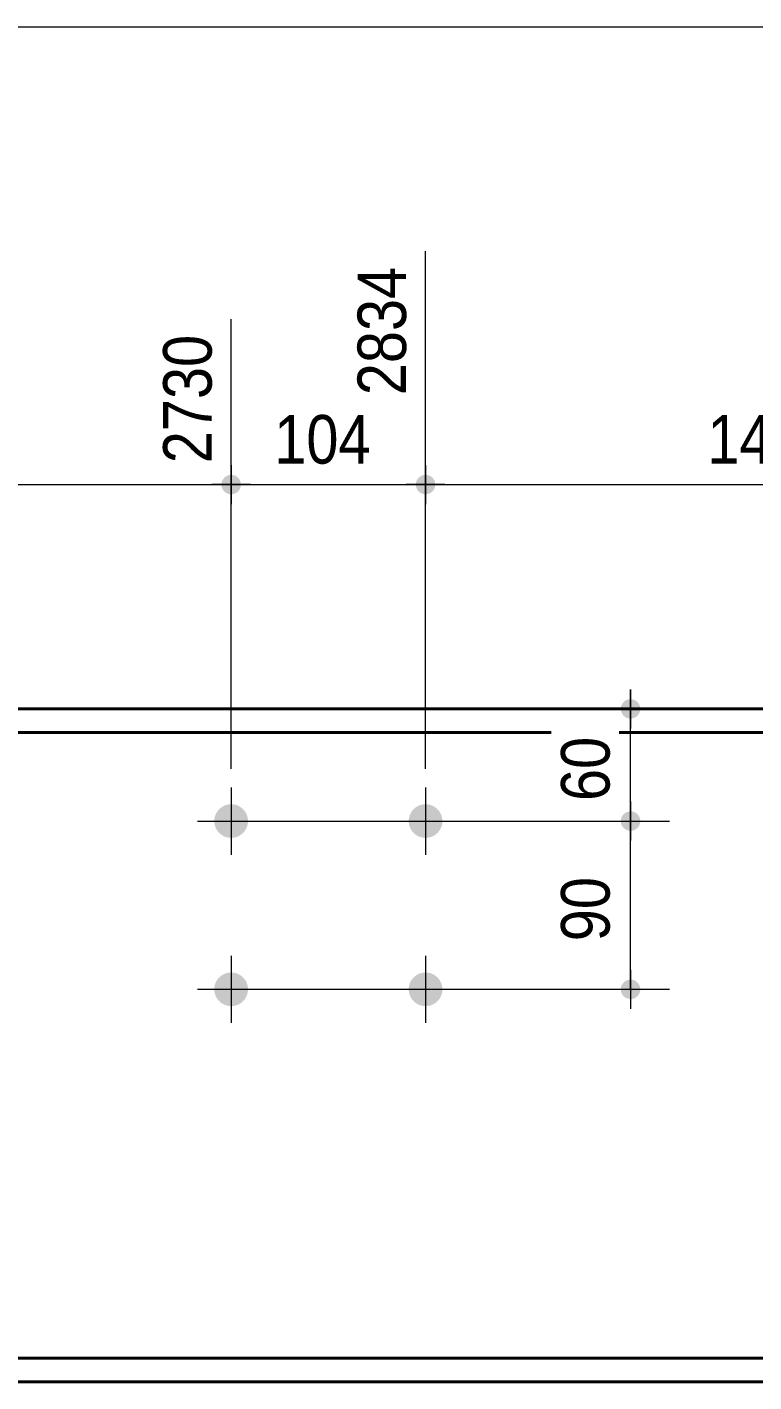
# Model space of a CAD drawing. Header units: millimetres. Extents: x 2 to 410, y 5 to 282.
# Drawn here: x 239.2 to 278.1, y 209.5 to 282 of the extents above; entities that cross this region are included whole.
import ezdxf

# ---------------------------------------------------------------- set-up
doc = ezdxf.new("R2010")
doc.units = ezdxf.units.MM
for name, color, linetype, lineweight in [('Boulon', 7, 'Continuous', 0), ('Cotation', 7, 'Continuous', 0), ('Feuille dessin', 5, 'Continuous', 0), ('Piece', 2, 'Continuous', 0)]:
    doc.layers.add(name, color=color, linetype=linetype, lineweight=lineweight)
doc.styles.add('ARIAL', font='ARIAL.TTF')

# ---------------------------------------------------------------- blocks, each defined once
blk = doc.blocks.new('*A7')
at = {"layer": 'Boulon'}
for points in [[(261.397, 239.485), (261.393, 239.441), (261.388, 239.397), (261.381, 239.354), (261.371, 239.31), (261.359, 239.268), (261.345, 239.226), (261.329, 239.185), (261.311, 239.144), (261.292, 239.105), (261.27, 239.066), (261.246, 239.029), (261.221, 238.993), (261.194, 238.958), (261.165, 238.925), (261.134, 238.893), (261.102, 238.862), (261.069, 238.833), (261.034, 238.806), (260.998, 238.781), (260.96, 238.757), (260.922, 238.735), (260.883, 238.716), (260.842, 238.698), (260.801, 238.682), (260.759, 238.668), (260.716, 238.656), (260.673, 238.646), (260.63, 238.639), (260.586, 238.633), (260.542, 238.63), (260.498, 238.629), (260.454, 238.63), (260.41, 238.633), (260.366, 238.639), (260.322, 238.646), (260.279, 238.656), (260.237, 238.668), (260.195, 238.682), (260.153, 238.698), (260.113, 238.716), (260.074, 238.735), (260.035, 238.757), (259.998, 238.781), (259.962, 238.806), (259.927, 238.833), (259.893, 238.862), (259.861, 238.893), (259.831, 238.925), (259.802, 238.958), (259.775, 238.993), (259.749, 239.029), (259.726, 239.066), (259.704, 239.105), (259.684, 239.144), (259.666, 239.185), (259.65, 239.226), (259.637, 239.268), (259.625, 239.31), (259.615, 239.354), (259.608, 239.397), (259.602, 239.441), (259.599, 239.485), (259.598, 239.529), (259.599, 239.573), (259.602, 239.617), (259.608, 239.661), (259.615, 239.705), (259.625, 239.748), (259.637, 239.79), (259.65, 239.832), (259.666, 239.874), (259.684, 239.914), (259.704, 239.953), (259.726, 239.992), (259.749, 240.029), (259.775, 240.065), (259.802, 240.1), (259.831, 240.134), (259.861, 240.166), (259.893, 240.196), (259.927, 240.225), (259.962, 240.252), (259.998, 240.277), (260.035, 240.301), (260.074, 240.323), (260.113, 240.343), (260.153, 240.361), (260.195, 240.377), (260.237, 240.39), (260.279, 240.402), (260.322, 240.412), (260.366, 240.419), (260.41, 240.425), (260.454, 240.428), (260.498, 240.429), (260.542, 240.428), (260.586, 240.425), (260.63, 240.419), (260.673, 240.412), (260.716, 240.402), (260.759, 240.39), (260.801, 240.377), (260.842, 240.361), (260.883, 240.343), (260.922, 240.323), (260.96, 240.301), (260.998, 240.277), (261.034, 240.252), (261.069, 240.225), (261.102, 240.196), (261.134, 240.166), (261.165, 240.134), (261.194, 240.1), (261.221, 240.065), (261.246, 240.029), (261.27, 239.992), (261.292, 239.953), (261.311, 239.914), (261.329, 239.874), (261.345, 239.832), (261.359, 239.79), (261.371, 239.748), (261.381, 239.705), (261.388, 239.661), (261.393, 239.617), (261.397, 239.573), (261.398, 239.529)], [(261.397, 230.485), (261.393, 230.441), (261.388, 230.397), (261.381, 230.354), (261.371, 230.31), (261.359, 230.268), (261.345, 230.226), (261.329, 230.185), (261.311, 230.144), (261.292, 230.105), (261.27, 230.066), (261.246, 230.029), (261.221, 229.993), (261.194, 229.958), (261.165, 229.925), (261.134, 229.893), (261.102, 229.862), (261.069, 229.833), (261.034, 229.806), (260.998, 229.781), (260.96, 229.757), (260.922, 229.735), (260.883, 229.716), (260.842, 229.698), (260.801, 229.682), (260.759, 229.668), (260.716, 229.656), (260.673, 229.646), (260.63, 229.639), (260.586, 229.633), (260.542, 229.63), (260.498, 229.629), (260.454, 229.63), (260.41, 229.633), (260.366, 229.639), (260.322, 229.646), (260.279, 229.656), (260.237, 229.668), (260.195, 229.682), (260.153, 229.698), (260.113, 229.716), (260.074, 229.735), (260.035, 229.757), (259.998, 229.781), (259.962, 229.806), (259.927, 229.833), (259.893, 229.862), (259.861, 229.893), (259.831, 229.925), (259.802, 229.958), (259.775, 229.993), (259.749, 230.029), (259.726, 230.066), (259.704, 230.105), (259.684, 230.144), (259.666, 230.185), (259.65, 230.226), (259.637, 230.268), (259.625, 230.31), (259.615, 230.354), (259.608, 230.397), (259.602, 230.441), (259.599, 230.485), (259.598, 230.529), (259.599, 230.573), (259.602, 230.617), (259.608, 230.661), (259.615, 230.705), (259.625, 230.748), (259.637, 230.79), (259.65, 230.832), (259.666, 230.874), (259.684, 230.914), (259.704, 230.953), (259.726, 230.992), (259.749, 231.029), (259.775, 231.065), (259.802, 231.1), (259.831, 231.134), (259.861, 231.166), (259.893, 231.196), (259.927, 231.225), (259.962, 231.252), (259.998, 231.277), (260.035, 231.301), (260.074, 231.323), (260.113, 231.343), (260.153, 231.361), (260.195, 231.377), (260.237, 231.39), (260.279, 231.402), (260.322, 231.412), (260.366, 231.419), (260.41, 231.425), (260.454, 231.428), (260.498, 231.429), (260.542, 231.428), (260.586, 231.425), (260.63, 231.419), (260.673, 231.412), (260.716, 231.402), (260.759, 231.39), (260.801, 231.377), (260.842, 231.361), (260.883, 231.343), (260.922, 231.323), (260.96, 231.301), (260.998, 231.277), (261.034, 231.252), (261.069, 231.225), (261.102, 231.196), (261.134, 231.166), (261.165, 231.134), (261.194, 231.1), (261.221, 231.065), (261.246, 231.029), (261.27, 230.992), (261.292, 230.953), (261.311, 230.914), (261.329, 230.874), (261.345, 230.832), (261.359, 230.79), (261.371, 230.748), (261.381, 230.705), (261.388, 230.661), (261.393, 230.617), (261.397, 230.573), (261.398, 230.529)]]:
    blk.add_hatch(color=256, dxfattribs=at).paths.add_polyline_path(points, flags=17)
at = {"layer": 'Boulon', "linetype": 'Continuous', "lineweight": 0}
for p, q in [((260.498, 241.329), (260.498, 237.729)), ((258.698, 239.529), (262.298, 239.529)), ((260.498, 232.329), (260.498, 228.729)), ((258.698, 230.529), (262.298, 230.529))]:
    blk.add_line(p, q, dxfattribs=at)
blk = doc.blocks.new('*A8')
at = {"layer": 'Boulon'}
for points in [[(250.997, 239.485), (250.993, 239.441), (250.988, 239.397), (250.981, 239.354), (250.971, 239.31), (250.959, 239.268), (250.945, 239.226), (250.929, 239.185), (250.911, 239.144), (250.892, 239.105), (250.87, 239.066), (250.846, 239.029), (250.821, 238.993), (250.794, 238.958), (250.765, 238.925), (250.734, 238.893), (250.702, 238.862), (250.669, 238.833), (250.634, 238.806), (250.598, 238.781), (250.56, 238.757), (250.522, 238.735), (250.483, 238.716), (250.442, 238.698), (250.401, 238.682), (250.359, 238.668), (250.316, 238.656), (250.273, 238.646), (250.23, 238.639), (250.186, 238.633), (250.142, 238.63), (250.098, 238.629), (250.054, 238.63), (250.01, 238.633), (249.966, 238.639), (249.922, 238.646), (249.879, 238.656), (249.837, 238.668), (249.795, 238.682), (249.753, 238.698), (249.713, 238.716), (249.674, 238.735), (249.635, 238.757), (249.598, 238.781), (249.562, 238.806), (249.527, 238.833), (249.493, 238.862), (249.461, 238.893), (249.431, 238.925), (249.402, 238.958), (249.375, 238.993), (249.349, 239.029), (249.326, 239.066), (249.304, 239.105), (249.284, 239.144), (249.266, 239.185), (249.25, 239.226), (249.237, 239.268), (249.225, 239.31), (249.215, 239.354), (249.208, 239.397), (249.202, 239.441), (249.199, 239.485), (249.198, 239.529), (249.199, 239.573), (249.202, 239.617), (249.208, 239.661), (249.215, 239.705), (249.225, 239.748), (249.237, 239.79), (249.25, 239.832), (249.266, 239.874), (249.284, 239.914), (249.304, 239.953), (249.326, 239.992), (249.349, 240.029), (249.375, 240.065), (249.402, 240.1), (249.431, 240.134), (249.461, 240.166), (249.493, 240.196), (249.527, 240.225), (249.562, 240.252), (249.598, 240.277), (249.635, 240.301), (249.674, 240.323), (249.713, 240.343), (249.753, 240.361), (249.795, 240.377), (249.837, 240.39), (249.879, 240.402), (249.922, 240.412), (249.966, 240.419), (250.01, 240.425), (250.054, 240.428), (250.098, 240.429), (250.142, 240.428), (250.186, 240.425), (250.23, 240.419), (250.273, 240.412), (250.316, 240.402), (250.359, 240.39), (250.401, 240.377), (250.442, 240.361), (250.483, 240.343), (250.522, 240.323), (250.56, 240.301), (250.598, 240.277), (250.634, 240.252), (250.669, 240.225), (250.702, 240.196), (250.734, 240.166), (250.765, 240.134), (250.794, 240.1), (250.821, 240.065), (250.846, 240.029), (250.87, 239.992), (250.892, 239.953), (250.911, 239.914), (250.929, 239.874), (250.945, 239.832), (250.959, 239.79), (250.971, 239.748), (250.981, 239.705), (250.988, 239.661), (250.993, 239.617), (250.997, 239.573), (250.998, 239.529)], [(250.997, 230.485), (250.993, 230.441), (250.988, 230.397), (250.981, 230.354), (250.971, 230.31), (250.959, 230.268), (250.945, 230.226), (250.929, 230.185), (250.911, 230.144), (250.892, 230.105), (250.87, 230.066), (250.846, 230.029), (250.821, 229.993), (250.794, 229.958), (250.765, 229.925), (250.734, 229.893), (250.702, 229.862), (250.669, 229.833), (250.634, 229.806), (250.598, 229.781), (250.56, 229.757), (250.522, 229.735), (250.483, 229.716), (250.442, 229.698), (250.401, 229.682), (250.359, 229.668), (250.316, 229.656), (250.273, 229.646), (250.23, 229.639), (250.186, 229.633), (250.142, 229.63), (250.098, 229.629), (250.054, 229.63), (250.01, 229.633), (249.966, 229.639), (249.922, 229.646), (249.879, 229.656), (249.837, 229.668), (249.795, 229.682), (249.753, 229.698), (249.713, 229.716), (249.674, 229.735), (249.635, 229.757), (249.598, 229.781), (249.562, 229.806), (249.527, 229.833), (249.493, 229.862), (249.461, 229.893), (249.431, 229.925), (249.402, 229.958), (249.375, 229.993), (249.349, 230.029), (249.326, 230.066), (249.304, 230.105), (249.284, 230.144), (249.266, 230.185), (249.25, 230.226), (249.237, 230.268), (249.225, 230.31), (249.215, 230.354), (249.208, 230.397), (249.202, 230.441), (249.199, 230.485), (249.198, 230.529), (249.199, 230.573), (249.202, 230.617), (249.208, 230.661), (249.215, 230.705), (249.225, 230.748), (249.237, 230.79), (249.25, 230.832), (249.266, 230.874), (249.284, 230.914), (249.304, 230.953), (249.326, 230.992), (249.349, 231.029), (249.375, 231.065), (249.402, 231.1), (249.431, 231.134), (249.461, 231.166), (249.493, 231.196), (249.527, 231.225), (249.562, 231.252), (249.598, 231.277), (249.635, 231.301), (249.674, 231.323), (249.713, 231.343), (249.753, 231.361), (249.795, 231.377), (249.837, 231.39), (249.879, 231.402), (249.922, 231.412), (249.966, 231.419), (250.01, 231.425), (250.054, 231.428), (250.098, 231.429), (250.142, 231.428), (250.186, 231.425), (250.23, 231.419), (250.273, 231.412), (250.316, 231.402), (250.359, 231.39), (250.401, 231.377), (250.442, 231.361), (250.483, 231.343), (250.522, 231.323), (250.56, 231.301), (250.598, 231.277), (250.634, 231.252), (250.669, 231.225), (250.702, 231.196), (250.734, 231.166), (250.765, 231.134), (250.794, 231.1), (250.821, 231.065), (250.846, 231.029), (250.87, 230.992), (250.892, 230.953), (250.911, 230.914), (250.929, 230.874), (250.945, 230.832), (250.959, 230.79), (250.971, 230.748), (250.981, 230.705), (250.988, 230.661), (250.993, 230.617), (250.997, 230.573), (250.998, 230.529)]]:
    blk.add_hatch(color=256, dxfattribs=at).paths.add_polyline_path(points, flags=17)
at = {"layer": 'Boulon', "linetype": 'Continuous', "lineweight": 0}
for p, q in [((250.098, 241.329), (250.098, 237.729)), ((248.298, 239.529), (251.898, 239.529)), ((250.098, 232.329), (250.098, 228.729)), ((248.298, 230.529), (251.898, 230.529))]:
    blk.add_line(p, q, dxfattribs=at)
blk = doc.blocks.new('*A23')
at = {"layer": 'Piece', "color": 2, "linetype": 'Continuous', "lineweight": 40}
for p, q in [((279.383434, 245.529131), (170.293154, 245.529131)), ((267.22596, 244.259131), (176.86596, 244.259131)), ((279.383434, 244.259131), (270.86596, 244.259131)), ((279.383434, 210.799131), (170.293154, 210.799131)), ((279.383434, 209.529131), (170.293154, 209.529131))]:
    blk.add_line(p, q, dxfattribs=at)
blk = doc.blocks.new('*A67')
at = {"layer": 'Feuille dessin', "linetype": 'Continuous', "lineweight": 0}
blk.add_line((405, 282), (5, 282), dxfattribs=at)
blk = doc.blocks.new('*A99')
at = {"layer": 'Cotation'}
for points in [[(214.433, 257.01), (214.408, 257.012), (214.382, 257.015), (214.357, 257.019), (214.332, 257.025), (214.308, 257.032), (214.284, 257.04), (214.26, 257.049), (214.236, 257.059), (214.214, 257.071), (214.191, 257.083), (214.17, 257.097), (214.149, 257.111), (214.129, 257.127), (214.11, 257.144), (214.091, 257.161), (214.073, 257.18), (214.057, 257.199), (214.041, 257.219), (214.026, 257.24), (214.013, 257.262), (214, 257.284), (213.989, 257.307), (213.978, 257.33), (213.969, 257.354), (213.961, 257.378), (213.954, 257.403), (213.949, 257.428), (213.944, 257.453), (213.941, 257.478), (213.939, 257.504), (213.939, 257.529), (213.939, 257.555), (213.941, 257.58), (213.944, 257.605), (213.949, 257.631), (213.954, 257.655), (213.961, 257.68), (213.969, 257.704), (213.978, 257.728), (213.989, 257.751), (214, 257.774), (214.013, 257.796), (214.026, 257.818), (214.041, 257.839), (214.057, 257.859), (214.073, 257.878), (214.091, 257.897), (214.11, 257.914), (214.129, 257.931), (214.149, 257.947), (214.17, 257.961), (214.191, 257.975), (214.214, 257.988), (214.236, 257.999), (214.26, 258.01), (214.284, 258.019), (214.308, 258.027), (214.332, 258.034), (214.357, 258.039), (214.382, 258.044), (214.408, 258.047), (214.433, 258.049), (214.459, 258.049), (214.484, 258.049), (214.51, 258.047), (214.535, 258.044), (214.56, 258.039), (214.585, 258.034), (214.61, 258.027), (214.634, 258.019), (214.658, 258.01), (214.681, 257.999), (214.704, 257.988), (214.726, 257.975), (214.748, 257.961), (214.769, 257.947), (214.789, 257.931), (214.808, 257.914), (214.826, 257.897), (214.844, 257.878), (214.861, 257.859), (214.876, 257.839), (214.891, 257.818), (214.905, 257.796), (214.917, 257.774), (214.929, 257.751), (214.939, 257.728), (214.948, 257.704), (214.956, 257.68), (214.963, 257.655), (214.969, 257.631), (214.973, 257.605), (214.976, 257.58), (214.978, 257.555), (214.979, 257.529), (214.978, 257.504), (214.976, 257.478), (214.973, 257.453), (214.969, 257.428), (214.963, 257.403), (214.956, 257.378), (214.948, 257.354), (214.939, 257.33), (214.929, 257.307), (214.917, 257.284), (214.905, 257.262), (214.891, 257.24), (214.876, 257.219), (214.861, 257.199), (214.844, 257.18), (214.826, 257.161), (214.808, 257.144), (214.789, 257.127), (214.769, 257.111), (214.748, 257.097), (214.726, 257.083), (214.704, 257.071), (214.681, 257.059), (214.658, 257.049), (214.634, 257.04), (214.61, 257.032), (214.585, 257.025), (214.56, 257.019), (214.535, 257.015), (214.51, 257.012), (214.484, 257.01), (214.459, 257.009)], [(250.072, 257.01), (250.047, 257.012), (250.021, 257.015), (249.996, 257.019), (249.971, 257.025), (249.947, 257.032), (249.923, 257.04), (249.899, 257.049), (249.875, 257.059), (249.853, 257.071), (249.83, 257.083), (249.809, 257.097), (249.788, 257.111), (249.768, 257.127), (249.749, 257.144), (249.73, 257.161), (249.712, 257.18), (249.696, 257.199), (249.68, 257.219), (249.665, 257.24), (249.652, 257.262), (249.639, 257.284), (249.628, 257.307), (249.617, 257.33), (249.608, 257.354), (249.6, 257.378), (249.593, 257.403), (249.588, 257.428), (249.583, 257.453), (249.58, 257.478), (249.578, 257.504), (249.578, 257.529), (249.578, 257.555), (249.58, 257.58), (249.583, 257.605), (249.588, 257.631), (249.593, 257.655), (249.6, 257.68), (249.608, 257.704), (249.617, 257.728), (249.628, 257.751), (249.639, 257.774), (249.652, 257.796), (249.665, 257.818), (249.68, 257.839), (249.696, 257.859), (249.712, 257.878), (249.73, 257.897), (249.749, 257.914), (249.768, 257.931), (249.788, 257.947), (249.809, 257.961), (249.83, 257.975), (249.853, 257.988), (249.875, 257.999), (249.899, 258.01), (249.923, 258.019), (249.947, 258.027), (249.971, 258.034), (249.996, 258.039), (250.021, 258.044), (250.047, 258.047), (250.072, 258.049), (250.098, 258.049), (250.123, 258.049), (250.149, 258.047), (250.174, 258.044), (250.199, 258.039), (250.224, 258.034), (250.249, 258.027), (250.273, 258.019), (250.297, 258.01), (250.32, 257.999), (250.343, 257.988), (250.365, 257.975), (250.387, 257.961), (250.408, 257.947), (250.428, 257.931), (250.447, 257.914), (250.465, 257.897), (250.483, 257.878), (250.5, 257.859), (250.515, 257.839), (250.53, 257.818), (250.544, 257.796), (250.556, 257.774), (250.568, 257.751), (250.578, 257.728), (250.587, 257.704), (250.595, 257.68), (250.602, 257.655), (250.608, 257.631), (250.612, 257.605), (250.615, 257.58), (250.617, 257.555), (250.618, 257.529), (250.617, 257.504), (250.615, 257.478), (250.612, 257.453), (250.608, 257.428), (250.602, 257.403), (250.595, 257.378), (250.587, 257.354), (250.578, 257.33), (250.568, 257.307), (250.556, 257.284), (250.544, 257.262), (250.53, 257.24), (250.515, 257.219), (250.5, 257.199), (250.483, 257.18), (250.465, 257.161), (250.447, 257.144), (250.428, 257.127), (250.408, 257.111), (250.387, 257.097), (250.365, 257.083), (250.343, 257.071), (250.32, 257.059), (250.297, 257.049), (250.273, 257.04), (250.249, 257.032), (250.224, 257.025), (250.199, 257.019), (250.174, 257.015), (250.149, 257.012), (250.123, 257.01), (250.098, 257.009)]]:
    blk.add_hatch(color=256, dxfattribs=at).paths.add_polyline_path(points, flags=17)
at = {"layer": 'Cotation', "linetype": 'Continuous', "lineweight": 0}
for p, q in [((214.459, 222.329), (214.459, 270.023)), ((250.098, 242.329), (250.098, 266.383)), ((214.459, 258.569), (214.459, 256.489)), ((250.098, 258.569), (250.098, 256.489)), ((215.499, 257.529), (213.419, 257.529)), ((214.459, 257.529), (213.419, 257.529)), ((214.459, 257.529), (250.098, 257.529)), ((251.138, 257.529), (249.058, 257.529)), ((250.098, 257.529), (251.138, 257.529))]:
    blk.add_line(p, q, dxfattribs=at)
at = {"layer": 'Cotation'}
for p in [(214.459, 257.529), (250.098, 257.529)]:
    blk.add_point(p, dxfattribs=at)
at = {"layer": 'Cotation', "style": 'ARIAL', "width": 0.85}
blk.add_text('2730', height=2.6, rotation=90.00021, dxfattribs=at).set_placement((249.058, 258.669))
blk.add_text('356', height=2.6, dxfattribs=at).set_placement((229.386, 258.649))
blk = doc.blocks.new('*A100')
at = {"layer": 'Cotation'}
for points in [[(250.072, 257.01), (250.047, 257.012), (250.021, 257.015), (249.996, 257.019), (249.971, 257.025), (249.947, 257.032), (249.923, 257.04), (249.899, 257.049), (249.875, 257.059), (249.853, 257.071), (249.83, 257.083), (249.809, 257.097), (249.788, 257.111), (249.768, 257.127), (249.749, 257.144), (249.73, 257.161), (249.712, 257.18), (249.696, 257.199), (249.68, 257.219), (249.665, 257.24), (249.652, 257.262), (249.639, 257.284), (249.628, 257.307), (249.617, 257.33), (249.608, 257.354), (249.6, 257.378), (249.593, 257.403), (249.588, 257.428), (249.583, 257.453), (249.58, 257.478), (249.578, 257.504), (249.578, 257.529), (249.578, 257.555), (249.58, 257.58), (249.583, 257.605), (249.588, 257.631), (249.593, 257.655), (249.6, 257.68), (249.608, 257.704), (249.617, 257.728), (249.628, 257.751), (249.639, 257.774), (249.652, 257.796), (249.665, 257.818), (249.68, 257.839), (249.696, 257.859), (249.712, 257.878), (249.73, 257.897), (249.749, 257.914), (249.768, 257.931), (249.788, 257.947), (249.809, 257.961), (249.83, 257.975), (249.853, 257.988), (249.875, 257.999), (249.899, 258.01), (249.923, 258.019), (249.947, 258.027), (249.971, 258.034), (249.996, 258.039), (250.021, 258.044), (250.047, 258.047), (250.072, 258.049), (250.098, 258.049), (250.123, 258.049), (250.149, 258.047), (250.174, 258.044), (250.199, 258.039), (250.224, 258.034), (250.249, 258.027), (250.273, 258.019), (250.297, 258.01), (250.32, 257.999), (250.343, 257.988), (250.365, 257.975), (250.387, 257.961), (250.408, 257.947), (250.428, 257.931), (250.447, 257.914), (250.465, 257.897), (250.483, 257.878), (250.5, 257.859), (250.515, 257.839), (250.53, 257.818), (250.544, 257.796), (250.556, 257.774), (250.568, 257.751), (250.578, 257.728), (250.587, 257.704), (250.595, 257.68), (250.602, 257.655), (250.608, 257.631), (250.612, 257.605), (250.615, 257.58), (250.617, 257.555), (250.618, 257.529), (250.617, 257.504), (250.615, 257.478), (250.612, 257.453), (250.608, 257.428), (250.602, 257.403), (250.595, 257.378), (250.587, 257.354), (250.578, 257.33), (250.568, 257.307), (250.556, 257.284), (250.544, 257.262), (250.53, 257.24), (250.515, 257.219), (250.5, 257.199), (250.483, 257.18), (250.465, 257.161), (250.447, 257.144), (250.428, 257.127), (250.408, 257.111), (250.387, 257.097), (250.365, 257.083), (250.343, 257.071), (250.32, 257.059), (250.297, 257.049), (250.273, 257.04), (250.249, 257.032), (250.224, 257.025), (250.199, 257.019), (250.174, 257.015), (250.149, 257.012), (250.123, 257.01), (250.098, 257.009)], [(260.472, 257.01), (260.447, 257.012), (260.421, 257.015), (260.396, 257.019), (260.371, 257.025), (260.347, 257.032), (260.323, 257.04), (260.299, 257.049), (260.275, 257.059), (260.253, 257.071), (260.23, 257.083), (260.209, 257.097), (260.188, 257.111), (260.168, 257.127), (260.149, 257.144), (260.13, 257.161), (260.112, 257.18), (260.096, 257.199), (260.08, 257.219), (260.065, 257.24), (260.052, 257.262), (260.039, 257.284), (260.028, 257.307), (260.017, 257.33), (260.008, 257.354), (260, 257.378), (259.993, 257.403), (259.988, 257.428), (259.983, 257.453), (259.98, 257.478), (259.978, 257.504), (259.978, 257.529), (259.978, 257.555), (259.98, 257.58), (259.983, 257.605), (259.988, 257.631), (259.993, 257.655), (260, 257.68), (260.008, 257.704), (260.017, 257.728), (260.028, 257.751), (260.039, 257.774), (260.052, 257.796), (260.065, 257.818), (260.08, 257.839), (260.096, 257.859), (260.112, 257.878), (260.13, 257.897), (260.149, 257.914), (260.168, 257.931), (260.188, 257.947), (260.209, 257.961), (260.23, 257.975), (260.253, 257.988), (260.275, 257.999), (260.299, 258.01), (260.323, 258.019), (260.347, 258.027), (260.371, 258.034), (260.396, 258.039), (260.421, 258.044), (260.447, 258.047), (260.472, 258.049), (260.498, 258.049), (260.523, 258.049), (260.549, 258.047), (260.574, 258.044), (260.599, 258.039), (260.624, 258.034), (260.649, 258.027), (260.673, 258.019), (260.697, 258.01), (260.72, 257.999), (260.743, 257.988), (260.765, 257.975), (260.787, 257.961), (260.808, 257.947), (260.828, 257.931), (260.847, 257.914), (260.865, 257.897), (260.883, 257.878), (260.9, 257.859), (260.915, 257.839), (260.93, 257.818), (260.944, 257.796), (260.956, 257.774), (260.968, 257.751), (260.978, 257.728), (260.987, 257.704), (260.995, 257.68), (261.002, 257.655), (261.008, 257.631), (261.012, 257.605), (261.015, 257.58), (261.017, 257.555), (261.018, 257.529), (261.017, 257.504), (261.015, 257.478), (261.012, 257.453), (261.008, 257.428), (261.002, 257.403), (260.995, 257.378), (260.987, 257.354), (260.978, 257.33), (260.968, 257.307), (260.956, 257.284), (260.944, 257.262), (260.93, 257.24), (260.915, 257.219), (260.9, 257.199), (260.883, 257.18), (260.865, 257.161), (260.847, 257.144), (260.828, 257.127), (260.808, 257.111), (260.787, 257.097), (260.765, 257.083), (260.743, 257.071), (260.72, 257.059), (260.697, 257.049), (260.673, 257.04), (260.649, 257.032), (260.624, 257.025), (260.599, 257.019), (260.574, 257.015), (260.549, 257.012), (260.523, 257.01), (260.498, 257.009)]]:
    blk.add_hatch(color=256, dxfattribs=at).paths.add_polyline_path(points, flags=17)
at = {"layer": 'Cotation', "linetype": 'Continuous', "lineweight": 0}
for p, q in [((260.498, 242.329), (260.498, 270.023)), ((250.098, 242.329), (250.098, 266.383)), ((250.098, 258.569), (250.098, 256.489)), ((260.498, 258.569), (260.498, 256.489)), ((251.138, 257.529), (249.058, 257.529)), ((250.098, 257.529), (249.058, 257.529)), ((250.098, 257.529), (260.498, 257.529)), ((261.538, 257.529), (259.458, 257.529)), ((260.498, 257.529), (261.538, 257.529))]:
    blk.add_line(p, q, dxfattribs=at)
at = {"layer": 'Cotation'}
for p in [(250.098, 257.529), (260.498, 257.529)]:
    blk.add_point(p, dxfattribs=at)
at = {"layer": 'Cotation', "style": 'ARIAL', "width": 0.85}
blk.add_text('2834', height=2.6, rotation=90.00021, dxfattribs=at).set_placement((259.458, 262.309))
blk.add_text('104', height=2.6, dxfattribs=at).set_placement((252.405, 258.649))
blk = doc.blocks.new('*A101')
at = {"layer": 'Cotation'}
for points in [[(260.472, 257.01), (260.447, 257.012), (260.421, 257.015), (260.396, 257.019), (260.371, 257.025), (260.347, 257.032), (260.323, 257.04), (260.299, 257.049), (260.275, 257.059), (260.253, 257.071), (260.23, 257.083), (260.209, 257.097), (260.188, 257.111), (260.168, 257.127), (260.149, 257.144), (260.13, 257.161), (260.112, 257.18), (260.096, 257.199), (260.08, 257.219), (260.065, 257.24), (260.052, 257.262), (260.039, 257.284), (260.028, 257.307), (260.017, 257.33), (260.008, 257.354), (260, 257.378), (259.993, 257.403), (259.988, 257.428), (259.983, 257.453), (259.98, 257.478), (259.978, 257.504), (259.978, 257.529), (259.978, 257.555), (259.98, 257.58), (259.983, 257.605), (259.988, 257.631), (259.993, 257.655), (260, 257.68), (260.008, 257.704), (260.017, 257.728), (260.028, 257.751), (260.039, 257.774), (260.052, 257.796), (260.065, 257.818), (260.08, 257.839), (260.096, 257.859), (260.112, 257.878), (260.13, 257.897), (260.149, 257.914), (260.168, 257.931), (260.188, 257.947), (260.209, 257.961), (260.23, 257.975), (260.253, 257.988), (260.275, 257.999), (260.299, 258.01), (260.323, 258.019), (260.347, 258.027), (260.371, 258.034), (260.396, 258.039), (260.421, 258.044), (260.447, 258.047), (260.472, 258.049), (260.498, 258.049), (260.523, 258.049), (260.549, 258.047), (260.574, 258.044), (260.599, 258.039), (260.624, 258.034), (260.649, 258.027), (260.673, 258.019), (260.697, 258.01), (260.72, 257.999), (260.743, 257.988), (260.765, 257.975), (260.787, 257.961), (260.808, 257.947), (260.828, 257.931), (260.847, 257.914), (260.865, 257.897), (260.883, 257.878), (260.9, 257.859), (260.915, 257.839), (260.93, 257.818), (260.944, 257.796), (260.956, 257.774), (260.968, 257.751), (260.978, 257.728), (260.987, 257.704), (260.995, 257.68), (261.002, 257.655), (261.008, 257.631), (261.012, 257.605), (261.015, 257.58), (261.017, 257.555), (261.018, 257.529), (261.017, 257.504), (261.015, 257.478), (261.012, 257.453), (261.008, 257.428), (261.002, 257.403), (260.995, 257.378), (260.987, 257.354), (260.978, 257.33), (260.968, 257.307), (260.956, 257.284), (260.944, 257.262), (260.93, 257.24), (260.915, 257.219), (260.9, 257.199), (260.883, 257.18), (260.865, 257.161), (260.847, 257.144), (260.828, 257.127), (260.808, 257.111), (260.787, 257.097), (260.765, 257.083), (260.743, 257.071), (260.72, 257.059), (260.697, 257.049), (260.673, 257.04), (260.649, 257.032), (260.624, 257.025), (260.599, 257.019), (260.574, 257.015), (260.549, 257.012), (260.523, 257.01), (260.498, 257.009)], [(298.344, 257.01), (298.318, 257.012), (298.293, 257.015), (298.268, 257.019), (298.243, 257.025), (298.218, 257.032), (298.194, 257.04), (298.17, 257.049), (298.147, 257.059), (298.124, 257.071), (298.102, 257.083), (298.08, 257.097), (298.059, 257.111), (298.039, 257.127), (298.02, 257.144), (298.001, 257.161), (297.984, 257.18), (297.967, 257.199), (297.951, 257.219), (297.937, 257.24), (297.923, 257.262), (297.91, 257.284), (297.899, 257.307), (297.889, 257.33), (297.879, 257.354), (297.871, 257.378), (297.865, 257.403), (297.859, 257.428), (297.855, 257.453), (297.852, 257.478), (297.85, 257.504), (297.849, 257.529), (297.85, 257.555), (297.852, 257.58), (297.855, 257.605), (297.859, 257.631), (297.865, 257.655), (297.871, 257.68), (297.879, 257.704), (297.889, 257.728), (297.899, 257.751), (297.91, 257.774), (297.923, 257.796), (297.937, 257.818), (297.951, 257.839), (297.967, 257.859), (297.984, 257.878), (298.001, 257.897), (298.02, 257.914), (298.039, 257.931), (298.059, 257.947), (298.08, 257.961), (298.102, 257.975), (298.124, 257.988), (298.147, 257.999), (298.17, 258.01), (298.194, 258.019), (298.218, 258.027), (298.243, 258.034), (298.268, 258.039), (298.293, 258.044), (298.318, 258.047), (298.344, 258.049), (298.369, 258.049), (298.395, 258.049), (298.42, 258.047), (298.445, 258.044), (298.471, 258.039), (298.495, 258.034), (298.52, 258.027), (298.544, 258.019), (298.568, 258.01), (298.591, 257.999), (298.614, 257.988), (298.636, 257.975), (298.658, 257.961), (298.679, 257.947), (298.699, 257.931), (298.718, 257.914), (298.737, 257.897), (298.754, 257.878), (298.771, 257.859), (298.787, 257.839), (298.801, 257.818), (298.815, 257.796), (298.828, 257.774), (298.839, 257.751), (298.849, 257.728), (298.859, 257.704), (298.867, 257.68), (298.873, 257.655), (298.879, 257.631), (298.883, 257.605), (298.887, 257.58), (298.888, 257.555), (298.889, 257.529), (298.888, 257.504), (298.887, 257.478), (298.883, 257.453), (298.879, 257.428), (298.873, 257.403), (298.867, 257.378), (298.859, 257.354), (298.849, 257.33), (298.839, 257.307), (298.828, 257.284), (298.815, 257.262), (298.801, 257.24), (298.787, 257.219), (298.771, 257.199), (298.754, 257.18), (298.737, 257.161), (298.718, 257.144), (298.699, 257.127), (298.679, 257.111), (298.658, 257.097), (298.636, 257.083), (298.614, 257.071), (298.591, 257.059), (298.568, 257.049), (298.544, 257.04), (298.52, 257.032), (298.495, 257.025), (298.471, 257.019), (298.445, 257.015), (298.42, 257.012), (298.395, 257.01), (298.369, 257.009)]]:
    blk.add_hatch(color=256, dxfattribs=at).paths.add_polyline_path(points, flags=17)
at = {"layer": 'Cotation', "linetype": 'Continuous', "lineweight": 0}
for p, q in [((260.498, 242.329), (260.498, 270.023)), ((298.369, 242.329), (298.369, 266.383)), ((260.498, 258.569), (260.498, 256.489)), ((298.369, 258.569), (298.369, 256.489)), ((261.538, 257.529), (259.458, 257.529)), ((260.498, 257.529), (259.458, 257.529)), ((260.498, 257.529), (298.369, 257.529)), ((299.409, 257.529), (297.329, 257.529)), ((298.369, 257.529), (299.409, 257.529))]:
    blk.add_line(p, q, dxfattribs=at)
at = {"layer": 'Cotation'}
for p in [(260.498, 257.529), (298.369, 257.529)]:
    blk.add_point(p, dxfattribs=at)
at = {"layer": 'Cotation', "style": 'ARIAL', "width": 0.85}
blk.add_text('4320', height=2.6, rotation=90.00021, dxfattribs=at).set_placement((297.329, 258.669))
blk.add_text('1487', height=2.6, dxfattribs=at).set_placement((275.577, 258.649))
blk = doc.blocks.new('*A110')
at = {"layer": 'Cotation'}
for points in [[(271.44, 239.01), (271.415, 239.012), (271.39, 239.015), (271.365, 239.019), (271.34, 239.025), (271.315, 239.032), (271.291, 239.04), (271.267, 239.049), (271.244, 239.059), (271.221, 239.071), (271.199, 239.083), (271.177, 239.097), (271.156, 239.111), (271.136, 239.127), (271.117, 239.144), (271.098, 239.161), (271.081, 239.18), (271.064, 239.199), (271.048, 239.219), (271.034, 239.24), (271.02, 239.262), (271.007, 239.284), (270.996, 239.307), (270.986, 239.33), (270.976, 239.354), (270.968, 239.378), (270.962, 239.403), (270.956, 239.428), (270.952, 239.453), (270.948, 239.478), (270.947, 239.504), (270.946, 239.529), (270.947, 239.555), (270.948, 239.58), (270.952, 239.605), (270.956, 239.631), (270.962, 239.655), (270.968, 239.68), (270.976, 239.704), (270.986, 239.728), (270.996, 239.751), (271.007, 239.774), (271.02, 239.796), (271.034, 239.818), (271.048, 239.839), (271.064, 239.859), (271.081, 239.878), (271.098, 239.897), (271.117, 239.914), (271.136, 239.931), (271.156, 239.947), (271.177, 239.961), (271.199, 239.975), (271.221, 239.988), (271.244, 239.999), (271.267, 240.01), (271.291, 240.019), (271.315, 240.027), (271.34, 240.034), (271.365, 240.039), (271.39, 240.044), (271.415, 240.047), (271.44, 240.049), (271.466, 240.049), (271.491, 240.049), (271.517, 240.047), (271.542, 240.044), (271.567, 240.039), (271.592, 240.034), (271.617, 240.027), (271.641, 240.019), (271.665, 240.01), (271.688, 239.999), (271.711, 239.988), (271.733, 239.975), (271.755, 239.961), (271.776, 239.947), (271.796, 239.931), (271.815, 239.914), (271.834, 239.897), (271.851, 239.878), (271.868, 239.859), (271.884, 239.839), (271.898, 239.818), (271.912, 239.796), (271.925, 239.774), (271.936, 239.751), (271.946, 239.728), (271.956, 239.704), (271.964, 239.68), (271.97, 239.655), (271.976, 239.631), (271.98, 239.605), (271.983, 239.58), (271.985, 239.555), (271.986, 239.529), (271.985, 239.504), (271.983, 239.478), (271.98, 239.453), (271.976, 239.428), (271.97, 239.403), (271.964, 239.378), (271.956, 239.354), (271.946, 239.33), (271.936, 239.307), (271.925, 239.284), (271.912, 239.262), (271.898, 239.24), (271.884, 239.219), (271.868, 239.199), (271.851, 239.18), (271.834, 239.161), (271.815, 239.144), (271.796, 239.127), (271.776, 239.111), (271.755, 239.097), (271.733, 239.083), (271.711, 239.071), (271.688, 239.059), (271.665, 239.049), (271.641, 239.04), (271.617, 239.032), (271.592, 239.025), (271.567, 239.019), (271.542, 239.015), (271.517, 239.012), (271.491, 239.01), (271.466, 239.009)], [(271.44, 230.01), (271.415, 230.012), (271.39, 230.015), (271.365, 230.019), (271.34, 230.025), (271.315, 230.032), (271.291, 230.04), (271.267, 230.049), (271.244, 230.059), (271.221, 230.071), (271.199, 230.083), (271.177, 230.097), (271.156, 230.111), (271.136, 230.127), (271.117, 230.144), (271.098, 230.161), (271.081, 230.18), (271.064, 230.199), (271.048, 230.219), (271.034, 230.24), (271.02, 230.262), (271.007, 230.284), (270.996, 230.307), (270.986, 230.33), (270.976, 230.354), (270.968, 230.378), (270.962, 230.403), (270.956, 230.428), (270.952, 230.453), (270.948, 230.478), (270.947, 230.504), (270.946, 230.529), (270.947, 230.555), (270.948, 230.58), (270.952, 230.605), (270.956, 230.631), (270.962, 230.655), (270.968, 230.68), (270.976, 230.704), (270.986, 230.728), (270.996, 230.751), (271.007, 230.774), (271.02, 230.796), (271.034, 230.818), (271.048, 230.839), (271.064, 230.859), (271.081, 230.878), (271.098, 230.897), (271.117, 230.914), (271.136, 230.931), (271.156, 230.947), (271.177, 230.961), (271.199, 230.975), (271.221, 230.988), (271.244, 230.999), (271.267, 231.01), (271.291, 231.019), (271.315, 231.027), (271.34, 231.034), (271.365, 231.039), (271.39, 231.044), (271.415, 231.047), (271.44, 231.049), (271.466, 231.049), (271.491, 231.049), (271.517, 231.047), (271.542, 231.044), (271.567, 231.039), (271.592, 231.034), (271.617, 231.027), (271.641, 231.019), (271.665, 231.01), (271.688, 230.999), (271.711, 230.988), (271.733, 230.975), (271.755, 230.961), (271.776, 230.947), (271.796, 230.931), (271.815, 230.914), (271.834, 230.897), (271.851, 230.878), (271.868, 230.859), (271.884, 230.839), (271.898, 230.818), (271.912, 230.796), (271.925, 230.774), (271.936, 230.751), (271.946, 230.728), (271.956, 230.704), (271.964, 230.68), (271.97, 230.655), (271.976, 230.631), (271.98, 230.605), (271.983, 230.58), (271.985, 230.555), (271.986, 230.529), (271.985, 230.504), (271.983, 230.478), (271.98, 230.453), (271.976, 230.428), (271.97, 230.403), (271.964, 230.378), (271.956, 230.354), (271.946, 230.33), (271.936, 230.307), (271.925, 230.284), (271.912, 230.262), (271.898, 230.24), (271.884, 230.219), (271.868, 230.199), (271.851, 230.18), (271.834, 230.161), (271.815, 230.144), (271.796, 230.127), (271.776, 230.111), (271.755, 230.097), (271.733, 230.083), (271.711, 230.071), (271.688, 230.059), (271.665, 230.049), (271.641, 230.04), (271.617, 230.032), (271.592, 230.025), (271.567, 230.019), (271.542, 230.015), (271.517, 230.012), (271.491, 230.01), (271.466, 230.009)]]:
    blk.add_hatch(color=256, dxfattribs=at).paths.add_polyline_path(points, flags=17)
at = {"layer": 'Cotation', "linetype": 'Continuous', "lineweight": 0}
for p, q in [((271.466, 240.569), (271.466, 238.489)), ((271.466, 239.529), (271.466, 240.569)), ((251.098, 239.529), (273.546, 239.529)), ((270.426, 239.529), (272.506, 239.529)), ((271.466, 230.529), (271.466, 239.529)), ((271.466, 231.569), (271.466, 229.489)), ((251.098, 230.529), (273.546, 230.529)), ((270.426, 230.529), (272.506, 230.529)), ((271.466, 230.529), (271.466, 229.489))]:
    blk.add_line(p, q, dxfattribs=at)
at = {"layer": 'Cotation'}
for p in [(271.466, 239.529), (271.466, 230.529)]:
    blk.add_point(p, dxfattribs=at)
at = {"layer": 'Cotation', "style": 'ARIAL', "width": 0.85}
blk.add_text('90', height=2.6, rotation=90.00021, dxfattribs=at).set_placement((270.346, 233.101))
blk = doc.blocks.new('*A111')
at = {"layer": 'Cotation'}
for points in [[(271.44, 245.01), (271.415, 245.012), (271.39, 245.015), (271.365, 245.019), (271.34, 245.025), (271.315, 245.032), (271.291, 245.04), (271.267, 245.049), (271.244, 245.059), (271.221, 245.071), (271.199, 245.083), (271.177, 245.097), (271.156, 245.111), (271.136, 245.127), (271.117, 245.144), (271.098, 245.161), (271.081, 245.18), (271.064, 245.199), (271.048, 245.219), (271.034, 245.24), (271.02, 245.262), (271.007, 245.284), (270.996, 245.307), (270.986, 245.33), (270.976, 245.354), (270.968, 245.378), (270.962, 245.403), (270.956, 245.428), (270.952, 245.453), (270.948, 245.478), (270.947, 245.504), (270.946, 245.529), (270.947, 245.555), (270.948, 245.58), (270.952, 245.605), (270.956, 245.631), (270.962, 245.655), (270.968, 245.68), (270.976, 245.704), (270.986, 245.728), (270.996, 245.751), (271.007, 245.774), (271.02, 245.796), (271.034, 245.818), (271.048, 245.839), (271.064, 245.859), (271.081, 245.878), (271.098, 245.897), (271.117, 245.914), (271.136, 245.931), (271.156, 245.947), (271.177, 245.961), (271.199, 245.975), (271.221, 245.988), (271.244, 245.999), (271.267, 246.01), (271.291, 246.019), (271.315, 246.027), (271.34, 246.034), (271.365, 246.039), (271.39, 246.044), (271.415, 246.047), (271.44, 246.049), (271.466, 246.049), (271.491, 246.049), (271.517, 246.047), (271.542, 246.044), (271.567, 246.039), (271.592, 246.034), (271.617, 246.027), (271.641, 246.019), (271.665, 246.01), (271.688, 245.999), (271.711, 245.988), (271.733, 245.975), (271.755, 245.961), (271.776, 245.947), (271.796, 245.931), (271.815, 245.914), (271.834, 245.897), (271.851, 245.878), (271.868, 245.859), (271.884, 245.839), (271.898, 245.818), (271.912, 245.796), (271.925, 245.774), (271.936, 245.751), (271.946, 245.728), (271.956, 245.704), (271.964, 245.68), (271.97, 245.655), (271.976, 245.631), (271.98, 245.605), (271.983, 245.58), (271.985, 245.555), (271.986, 245.529), (271.985, 245.504), (271.983, 245.478), (271.98, 245.453), (271.976, 245.428), (271.97, 245.403), (271.964, 245.378), (271.956, 245.354), (271.946, 245.33), (271.936, 245.307), (271.925, 245.284), (271.912, 245.262), (271.898, 245.24), (271.884, 245.219), (271.868, 245.199), (271.851, 245.18), (271.834, 245.161), (271.815, 245.144), (271.796, 245.127), (271.776, 245.111), (271.755, 245.097), (271.733, 245.083), (271.711, 245.071), (271.688, 245.059), (271.665, 245.049), (271.641, 245.04), (271.617, 245.032), (271.592, 245.025), (271.567, 245.019), (271.542, 245.015), (271.517, 245.012), (271.491, 245.01), (271.466, 245.009)], [(271.44, 239.01), (271.415, 239.012), (271.39, 239.015), (271.365, 239.019), (271.34, 239.025), (271.315, 239.032), (271.291, 239.04), (271.267, 239.049), (271.244, 239.059), (271.221, 239.071), (271.199, 239.083), (271.177, 239.097), (271.156, 239.111), (271.136, 239.127), (271.117, 239.144), (271.098, 239.161), (271.081, 239.18), (271.064, 239.199), (271.048, 239.219), (271.034, 239.24), (271.02, 239.262), (271.007, 239.284), (270.996, 239.307), (270.986, 239.33), (270.976, 239.354), (270.968, 239.378), (270.962, 239.403), (270.956, 239.428), (270.952, 239.453), (270.948, 239.478), (270.947, 239.504), (270.946, 239.529), (270.947, 239.555), (270.948, 239.58), (270.952, 239.605), (270.956, 239.631), (270.962, 239.655), (270.968, 239.68), (270.976, 239.704), (270.986, 239.728), (270.996, 239.751), (271.007, 239.774), (271.02, 239.796), (271.034, 239.818), (271.048, 239.839), (271.064, 239.859), (271.081, 239.878), (271.098, 239.897), (271.117, 239.914), (271.136, 239.931), (271.156, 239.947), (271.177, 239.961), (271.199, 239.975), (271.221, 239.988), (271.244, 239.999), (271.267, 240.01), (271.291, 240.019), (271.315, 240.027), (271.34, 240.034), (271.365, 240.039), (271.39, 240.044), (271.415, 240.047), (271.44, 240.049), (271.466, 240.049), (271.491, 240.049), (271.517, 240.047), (271.542, 240.044), (271.567, 240.039), (271.592, 240.034), (271.617, 240.027), (271.641, 240.019), (271.665, 240.01), (271.688, 239.999), (271.711, 239.988), (271.733, 239.975), (271.755, 239.961), (271.776, 239.947), (271.796, 239.931), (271.815, 239.914), (271.834, 239.897), (271.851, 239.878), (271.868, 239.859), (271.884, 239.839), (271.898, 239.818), (271.912, 239.796), (271.925, 239.774), (271.936, 239.751), (271.946, 239.728), (271.956, 239.704), (271.964, 239.68), (271.97, 239.655), (271.976, 239.631), (271.98, 239.605), (271.983, 239.58), (271.985, 239.555), (271.986, 239.529), (271.985, 239.504), (271.983, 239.478), (271.98, 239.453), (271.976, 239.428), (271.97, 239.403), (271.964, 239.378), (271.956, 239.354), (271.946, 239.33), (271.936, 239.307), (271.925, 239.284), (271.912, 239.262), (271.898, 239.24), (271.884, 239.219), (271.868, 239.199), (271.851, 239.18), (271.834, 239.161), (271.815, 239.144), (271.796, 239.127), (271.776, 239.111), (271.755, 239.097), (271.733, 239.083), (271.711, 239.071), (271.688, 239.059), (271.665, 239.049), (271.641, 239.04), (271.617, 239.032), (271.592, 239.025), (271.567, 239.019), (271.542, 239.015), (271.517, 239.012), (271.491, 239.01), (271.466, 239.009)]]:
    blk.add_hatch(color=256, dxfattribs=at).paths.add_polyline_path(points, flags=17)
at = {"layer": 'Cotation', "linetype": 'Continuous', "lineweight": 0}
for p, q in [((271.466, 246.569), (271.466, 244.489)), ((271.466, 245.529), (271.466, 246.569)), ((239.916, 245.529), (273.546, 245.529)), ((270.426, 245.529), (272.506, 245.529)), ((271.466, 239.529), (271.466, 245.529)), ((271.466, 240.569), (271.466, 238.489)), ((251.098, 239.529), (273.546, 239.529)), ((270.426, 239.529), (272.506, 239.529)), ((271.466, 239.529), (271.466, 238.489))]:
    blk.add_line(p, q, dxfattribs=at)
at = {"layer": 'Cotation'}
for p in [(271.466, 245.529), (271.466, 239.529)]:
    blk.add_point(p, dxfattribs=at)
at = {"layer": 'Cotation', "style": 'ARIAL', "width": 0.85}
blk.add_text('60', height=2.6, rotation=90.00021, dxfattribs=at).set_placement((270.346, 240.601))

msp = doc.modelspace()

# ---------------------------------------------------------------- block references
at = {"lineweight": 0}
for name in ['*A67', '*A99', '*A100', '*A101', '*A111', '*A23', '*A8', '*A7', '*A110']:
    msp.add_blockref(name, (0, 0), dxfattribs=at)

doc.saveas('drawing.dxf')
